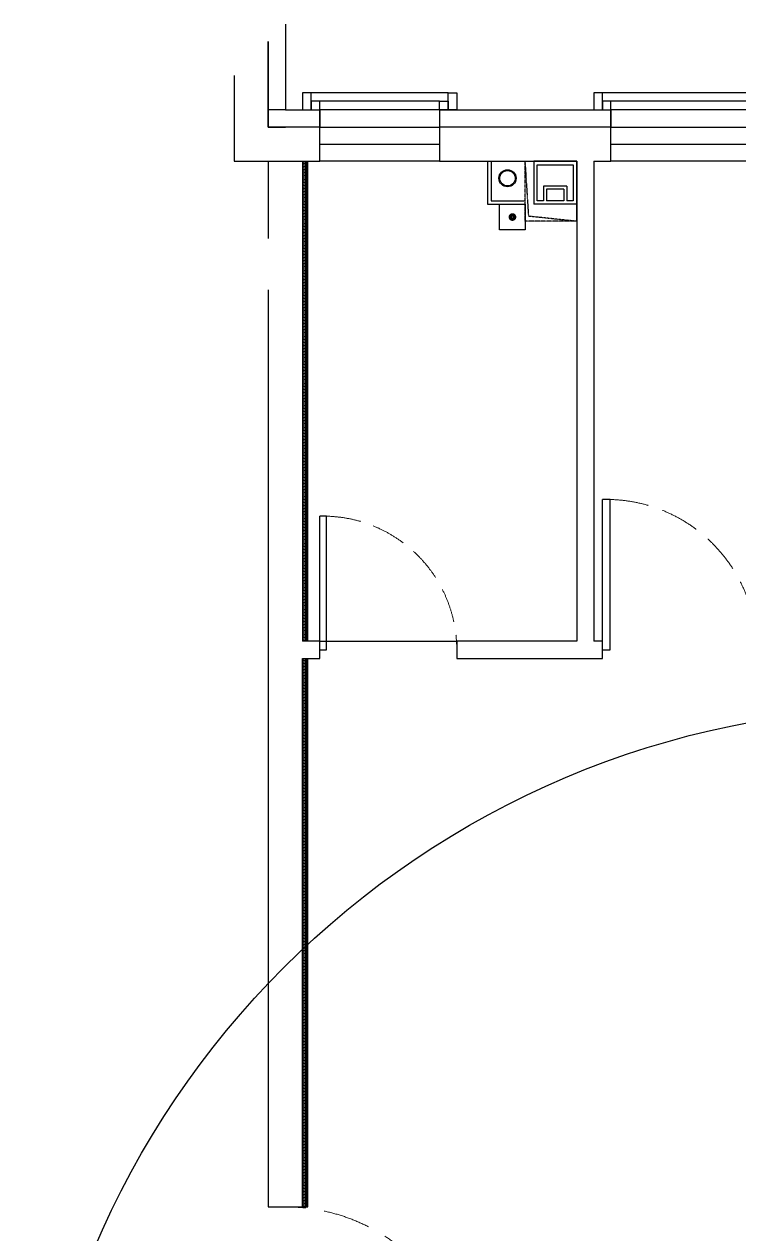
# Model space of a CAD drawing. Header units: millimetres. Extents: x -28014 to 297841, y -81741 to 47579.
# Drawn here: x 287491 to 291663, y -48093 to -41036 of the extents above; entities that cross this region are included whole.
import ezdxf

# ---------------------------------------------------------------- set-up
doc = ezdxf.new("R2010")
doc.units = ezdxf.units.MM
doc.header["$MEASUREMENT"] = 0
doc.linetypes.add('__DASH', pattern=[0.35, 0.25, -0.1])
doc.linetypes.add('DASH', pattern=[0.35, 0.25, -0.1])
for name, color, linetype in [('A-墙体-面层', 6, 'Continuous'), ('A-暖通-设备', 20, 'Continuous'), ('A-楼面-下部', 23, 'Continuous'), ('A-楼面-装饰', 41, 'Continuous'), ('A-注释-填充', 8, 'Continuous'), ('A-结构-梁体', 5, 'DASH'), ('A-设备', 30, 'Continuous'), ('A-门窗', 2, 'Continuous'), ('AR9-剪力墙（柱）线', 6, 'Continuous'), ('AR9-墙线', 160, 'Continuous'), ('AR9-建筑幕墙（窗）', 12, 'Continuous'), ('AR9-建筑给排水（立管）', 4, 'Continuous'), ('FF-门', 20, 'Continuous'), ('FF-门套', 20, 'Continuous'), ('SURFACE', 6, 'Continuous'), ('装饰', 152, 'Continuous')]:
    doc.layers.add(name, color=color, linetype=linetype)

# ---------------------------------------------------------------- blocks, each defined once
blk = doc.blocks.new('rw332')
at = {"layer": 'AR9-墙线', "ltscale": 10, "extrusion": (0, 0, -1)}
for p, q in [((-250, 0), (-250, -250)), ((0, 0), (-250, 0)), ((0, 0), (0, -250)), ((-193.1, -145), (-193.1, -230)), ((-56.9, -145), (-193.1, -145)), ((-175.6, -162.5), (-175.6, -230)), ((-74.4, -162.5), (-175.6, -162.5)), ((-74.4, -162.5), (-74.4, -230)), ((-56.9, -145), (-56.9, -230)), ((0, -250), (-250, -250))]:
    blk.add_line(p, q, dxfattribs=at)
at = {"layer": 'AR9-墙线', "ltscale": 10}
blk.add_line((-74.4, -230), (-175.6, -230), dxfattribs=at)
at = {"layer": 'AR9-墙线'}
for points in [[(-520, 0), (-520, -250), (-300, -250)], [(-500, 0), (-500, -230), (-300, -230)]]:
    blk.add_lwpolyline(points, dxfattribs=at)
at = {"layer": 'AR9-墙线', "linetype": 'DASH', "ltscale": 0.5}
for points in [[(0, -350), (-300, -350), (-300, 0)], [(0, -350), (-279.5, -320.6), (-300, 0)]]:
    blk.add_lwpolyline(points, dxfattribs=at)
at = {"layer": 'AR9-墙线', "ltscale": 10}
blk.add_lwpolyline([(-193.1, -230), (-230, -230), (-230, -20), (-20, -20), (-20, -230), (-56.9, -230)], dxfattribs=at)
at = {"layer": 'AR9-建筑给排水（立管）'}
for radius in [50, 45]:
    blk.add_circle((-403.7, -98.7), radius, dxfattribs=at)
blk = doc.blocks.new('$DorLib2D$00000001')
for p, q in [((0.45, 0.975), (0.5, 0.975)), ((0.45, 0), (0.45, 0.975)), ((0.5, 0), (0.5, 0.975)), ((0.5, 0), (0.45, 0))]:
    blk.add_line(p, q)
at = {"color": 8, "linetype": '__DASH', "lineweight": 13}
blk.add_arc((0.475, 0), 0.975, 91.46928, 180, dxfattribs=at)
blk = doc.blocks.new('$WINLIB2D$00000001')
at = {"color": 0}
for points in [[(-0.5, 0.5), (-0.5, -0.5)], [(-0.5, 0.5), (0.5, 0.5)], [(0.5, -0.5), (0.5, 0.5)], [(0.5, 0.1667), (-0.5, 0.1667)], [(0.5, -0.1667), (-0.5, -0.1667)], [(-0.5, -0.5), (0.5, -0.5)]]:
    blk.add_lwpolyline(points, dxfattribs=at)
blk = doc.blocks.new('$LinePat$岩棉板')
at = {"color": 0}
for p, q in [((0, -17), (12, -67)), ((12, -67), (24, -17))]:
    blk.add_line(p, q, dxfattribs=at)
for centre, start, end in [((12, -17), 0, 180), ((0, -67), 270, 0), ((24, -67), 180, 270)]:
    blk.add_arc(centre, 12, start, end, dxfattribs=at)
at = {"layer": 'Defpoints'}
blk.add_point((0, 0), dxfattribs=at)
at = {"layer": 'Defpoints', "color": 0}
blk.add_point((24, -84), dxfattribs=at)

msp = doc.modelspace()

# ---------------------------------------------------------------- linework, layer by layer
at = {"layer": 'A-墙体-面层'}
msp.add_line((289016.111, -41036.191), (289016.111, -41536.191), dxfattribs=at)
at = {"layer": 'A-墙体-面层', "ltscale": 0.01}
for points in [[(289146.111, -44636.191), (289146.111, -41836.191), (289146.111, -41836.191), (289146.111, -41836.191), (289146.111, -41836.191)], [(289116.111, -47936.191), (289146.111, -47936.191), (289146.111, -44736.191)]]:
    msp.add_lwpolyline(points, dxfattribs=at)
at = {"layer": 'A-暖通-设备', "const_width": 25}
msp.add_lwpolyline([(290351.111, -42161.19, -1), (290331.111, -42161.19, -1), (290351.111, -42161.19, -1)], format="xyb", dxfattribs=at)
at = {"layer": 'A-楼面-下部', "ltscale": 0.01}
for points in [[(289966.111, -41436.191), (289116.111, -41436.191)], [(292766.112, -41436.191), (290866.112, -41436.191)]]:
    msp.add_lwpolyline(points, dxfattribs=at)
at = {"layer": 'A-楼面-装饰', "ltscale": 0.01}
for points in [[(289916.111, -41486.191), (289166.111, -41486.191)], [(292716.112, -41486.191), (290916.112, -41486.191)]]:
    msp.add_lwpolyline(points, dxfattribs=at)
at = {"layer": 'A-结构-梁体'}
msp.add_lwpolyline([(290716.111, -42186.191), (290716.112, -41836.191)], dxfattribs=at)
at = {"layer": 'A-设备'}
msp.add_lwpolyline([(290416.111, -42086.19), (290416.111, -42236.19), (290266.111, -42236.19), (290266.111, -42086.19)], close=True, dxfattribs=at)
at = {"layer": 'A-门窗'}
msp.add_line((289216.111, -44636.191), (290016.111, -44636.191), dxfattribs=at)
at = {"layer": 'AR9-剪力墙（柱）线'}
for p, q in [((288916.112, -41636.191), (288916.112, -41136.191)), ((288716.112, -41336.191), (288716.112, -41836.191)), ((289216.111, -41636.191), (288916.112, -41636.191)), ((289216.111, -41836.191), (289216.111, -41636.191)), ((288716.112, -41836.191), (289216.111, -41836.191))]:
    msp.add_line(p, q, dxfattribs=at)
at = {"layer": 'AR9-墙线'}
for p, q in [((288916.111, -41136.191), (288916.111, -41636.191)), ((288716.111, -41336.191), (288716.111, -41836.191)), ((288916.111, -41636.191), (289016.111, -41636.191)), ((289216.111, -41636.191), (289016.111, -41636.191)), ((289216.111, -41836.191), (289216.111, -41636.191)), ((290816.111, -41636.191), (289916.111, -41636.191)), ((289916.111, -41636.191), (289916.111, -41836.191)), ((290916.111, -41636.191), (290816.111, -41636.191)), ((290916.111, -41836.191), (290916.111, -41636.191)), ((288716.111, -41836.191), (288916.111, -41836.191)), ((288916.111, -41836.191), (288916.111, -42286.191)), ((289116.111, -41836.191), (289116.111, -42386.191)), ((289116.111, -41836.191), (289216.111, -41836.191)), ((289916.111, -41836.191), (290716.111, -41836.191)), ((290716.111, -41836.191), (290716.111, -44636.191)), ((290816.111, -41836.191), (290816.111, -44636.191)), ((290816.111, -41836.191), (290916.111, -41836.191)), ((289116.111, -42386.191), (289116.111, -44636.191)), ((288916.111, -42586.191), (288916.111, -44636.191)), ((288916.111, -44636.191), (288916.111, -47936.191)), ((289216.111, -44636.191), (289116.111, -44636.191)), ((289216.111, -44736.191), (289216.111, -44636.191)), ((290716.111, -44636.191), (290016.111, -44636.191)), ((290016.111, -44636.191), (290016.111, -44736.191)), ((290866.111, -44636.191), (290816.111, -44636.191)), ((290866.111, -44736.191), (290866.111, -44636.191)), ((289116.111, -47936.191), (289116.111, -44736.191)), ((289116.111, -44736.191), (289216.111, -44736.191)), ((290016.111, -44736.191), (290816.111, -44736.191)), ((290816.111, -44736.191), (290866.111, -44736.191)), ((288916.111, -47936.191), (289116.111, -47936.191))]:
    msp.add_line(p, q, dxfattribs=at)
at = {"layer": 'FF-门套'}
msp.add_circle((292666.111, -50198.692), 5175.166, dxfattribs=at)
at = {"layer": 'SURFACE'}
for p, q in [((289016.111, -41536.191), (288916.111, -41536.191)), ((288916.111, -41536.191), (288916.111, -41536.191)), ((289016.111, -41536.191), (289216.111, -41536.191)), ((289216.111, -41536.191), (289216.111, -41636.191)), ((289916.111, -41536.191), (289916.111, -41636.191)), ((289916.111, -41536.191), (290816.111, -41536.191)), ((290816.111, -41536.191), (290916.111, -41536.191)), ((290916.111, -41536.191), (290916.111, -41636.191))]:
    msp.add_line(p, q, dxfattribs=at)
at = {"layer": '装饰'}
for points in [[(289116.111, -41436.191), (289116.111, -41536.191), (289166.111, -41536.191), (289166.111, -41436.191)], [(289166.111, -41536.191), (289216.111, -41536.191), (289216.111, -41486.191), (289166.111, -41486.191)], [(289966.111, -41536.191), (289916.111, -41536.191), (289916.111, -41486.191), (289966.111, -41486.191)], [(290016.111, -41436.191), (290016.111, -41536.191), (289966.111, -41536.191), (289966.111, -41436.191)], [(290816.111, -41436.191), (290816.111, -41536.191), (290866.111, -41536.191), (290866.111, -41436.191)], [(290866.111, -41536.191), (290916.111, -41536.191), (290916.111, -41486.191), (290866.111, -41486.191)]]:
    msp.add_lwpolyline(points, close=True, dxfattribs=at)

# ---------------------------------------------------------------- block references
at = {"layer": 'A-墙体-面层'}
msp.add_blockref('rw332', (290716.111, -41836.191), dxfattribs=at)
at = {"layer": 'A-注释-填充', "yscale": 0.3565137037395431, "zscale": 0.3565137037395431}
for p, xscale, rotation in [((289146.111, -41844.754), -0.3567787968466444, 269.9999999999119), ((289146.111, -41853.317), -0.3567787968466444, 269.9999999999119), ((289146.111, -41861.879), -0.3567787968466444, 269.9999999999119), ((289146.111, -41870.442), -0.3567787968466444, 269.9999999999119), ((289146.111, -41879.005), -0.3567787968466444, 269.9999999999119), ((289146.111, -41887.567), -0.3567787968466444, 269.9999999999119), ((289146.111, -41896.13), -0.3567787968466444, 269.9999999999119), ((289146.111, -41904.693), -0.3567787968466444, 269.9999999999119), ((289146.111, -41913.256), -0.3567787968466444, 269.9999999999119), ((289146.111, -41921.818), -0.3567787968466444, 269.9999999999119), ((289146.111, -41930.381), -0.3567787968466444, 269.9999999999119), ((289146.111, -41938.944), -0.3567787968466444, 269.9999999999119), ((289146.111, -41947.506), -0.3567787968466444, 269.9999999999119), ((289146.111, -41956.069), -0.3567787968466444, 269.9999999999119), ((289146.111, -41964.632), -0.3567787968466444, 269.9999999999119), ((289146.111, -41973.194), -0.3567787968466444, 269.9999999999119), ((289146.111, -41981.757), -0.3567787968466444, 269.9999999999119), ((289146.111, -41990.32), -0.3567787968466444, 269.9999999999119), ((289146.111, -41998.882), -0.3567787968466444, 269.9999999999119), ((289146.111, -42007.445), -0.3567787968466444, 269.9999999999119), ((289146.111, -42016.008), -0.3567787968466444, 269.9999999999119), ((289146.111, -42024.571), -0.3567787968466444, 269.9999999999119), ((289146.111, -42033.133), -0.3567787968466444, 269.9999999999119), ((289146.111, -42041.696), -0.3567787968466444, 269.9999999999119), ((289146.111, -42050.259), -0.3567787968466444, 269.9999999999119), ((289146.111, -42058.821), -0.3567787968466444, 269.9999999999119), ((289146.111, -42067.384), -0.3567787968466444, 269.9999999999119), ((289146.111, -42075.947), -0.3567787968466444, 269.9999999999119), ((289146.111, -42084.509), -0.3567787968466444, 269.9999999999119), ((289146.111, -42093.072), -0.3567787968466444, 269.9999999999119), ((289146.111, -42101.635), -0.3567787968466444, 269.9999999999119), ((289146.111, -42110.197), -0.3567787968466444, 269.9999999999119), ((289146.111, -42118.76), -0.3567787968466444, 269.9999999999119), ((289146.111, -42127.323), -0.3567787968466444, 269.9999999999119), ((289146.111, -42135.886), -0.3567787968466444, 269.9999999999119), ((289146.111, -42144.448), -0.3567787968466444, 269.9999999999119), ((289146.111, -42153.011), -0.3567787968466444, 269.9999999999119), ((289146.111, -42161.574), -0.3567787968466444, 269.9999999999119), ((289146.111, -42170.136), -0.3567787968466444, 269.9999999999119), ((289146.111, -42178.699), -0.3567787968466444, 269.9999999999119), ((289146.111, -42187.262), -0.3567787968466444, 269.9999999999119), ((289146.111, -42195.824), -0.3567787968466444, 269.9999999999119), ((289146.111, -42204.387), -0.3567787968466444, 269.9999999999119), ((289146.111, -42212.95), -0.3567787968466444, 269.9999999999119), ((289146.111, -42221.512), -0.3567787968466444, 269.9999999999119), ((289146.111, -42230.075), -0.3567787968466444, 269.9999999999119), ((289146.111, -42238.638), -0.3567787968466444, 269.9999999999119), ((289146.111, -42247.201), -0.3567787968466444, 269.9999999999119), ((289146.111, -42255.763), -0.3567787968466444, 269.9999999999119), ((289146.111, -42264.326), -0.3567787968466444, 269.9999999999119), ((289146.111, -42272.889), -0.3567787968466444, 269.9999999999119), ((289146.111, -42281.451), -0.3567787968466444, 269.9999999999119), ((289146.111, -42290.014), -0.3567787968466444, 269.9999999999119), ((289146.111, -42298.577), -0.3567787968466444, 269.9999999999119), ((289146.111, -42307.139), -0.3567787968466444, 269.9999999999119), ((289146.111, -42315.702), -0.3567787968466444, 269.9999999999119), ((289146.111, -42324.265), -0.3567787968466444, 269.9999999999119), ((289146.111, -42332.827), -0.3567787968466444, 269.9999999999119), ((289146.111, -42341.39), -0.3567787968466444, 269.9999999999119), ((289146.111, -42349.953), -0.3567787968466444, 269.9999999999119), ((289146.111, -42358.515), -0.3567787968466444, 269.9999999999119), ((289146.111, -42367.078), -0.3567787968466444, 269.9999999999119), ((289146.111, -42375.641), -0.3567787968466444, 269.9999999999119), ((289146.111, -42384.204), -0.3567787968466444, 269.9999999999119), ((289146.111, -42392.766), -0.3567787968466444, 269.9999999999119), ((289146.111, -42401.329), -0.3567787968466444, 269.9999999999119), ((289146.111, -42409.892), -0.3567787968466444, 269.9999999999119), ((289146.111, -42418.454), -0.3567787968466444, 269.9999999999119), ((289146.111, -42427.017), -0.3567787968466444, 269.9999999999119), ((289146.111, -42435.58), -0.3567787968466444, 269.9999999999119), ((289146.111, -42444.142), -0.3567787968466444, 269.9999999999119), ((289146.111, -42452.705), -0.3567787968466444, 269.9999999999119), ((289146.111, -42461.268), -0.3567787968466444, 269.9999999999119), ((289146.111, -42469.83), -0.3567787968466444, 269.9999999999119), ((289146.111, -42478.393), -0.3567787968466444, 269.9999999999119), ((289146.111, -42486.956), -0.3567787968466444, 269.9999999999119), ((289146.111, -42495.519), -0.3567787968466444, 269.9999999999119), ((289146.111, -42504.081), -0.3567787968466444, 269.9999999999119), ((289146.111, -42512.644), -0.3567787968466444, 269.9999999999119), ((289146.111, -42521.207), -0.3567787968466444, 269.9999999999119), ((289146.111, -42529.769), -0.3567787968466444, 269.9999999999119), ((289146.111, -42538.332), -0.3567787968466444, 269.9999999999119), ((289146.111, -42546.895), -0.3567787968466444, 269.9999999999119), ((289146.111, -42555.457), -0.3567787968466444, 269.9999999999119), ((289146.111, -42564.02), -0.3567787968466444, 269.9999999999119), ((289146.111, -42572.583), -0.3567787968466444, 269.9999999999119), ((289146.111, -42581.145), -0.3567787968466444, 269.9999999999119), ((289146.111, -42589.708), -0.3567787968466444, 269.9999999999119), ((289146.111, -42598.271), -0.3567787968466444, 269.9999999999119), ((289146.111, -42606.834), -0.3567787968466444, 269.9999999999119), ((289146.111, -42615.396), -0.3567787968466444, 269.9999999999119), ((289146.111, -42623.959), -0.3567787968466444, 269.9999999999119), ((289146.111, -42632.522), -0.3567787968466444, 269.9999999999119), ((289146.111, -42641.084), -0.3567787968466444, 269.9999999999119), ((289146.111, -42649.647), -0.3567787968466444, 269.9999999999119), ((289146.111, -42658.21), -0.3567787968466444, 269.9999999999119), ((289146.111, -42666.772), -0.3567787968466444, 269.9999999999119), ((289146.111, -42675.335), -0.3567787968466444, 269.9999999999119), ((289146.111, -42683.898), -0.3567787968466444, 269.9999999999119), ((289146.111, -42692.46), -0.3567787968466444, 269.9999999999119), ((289146.111, -42701.023), -0.3567787968466444, 269.9999999999119), ((289146.111, -42709.586), -0.3567787968466444, 269.9999999999119), ((289146.111, -42718.149), -0.3567787968466444, 269.9999999999119), ((289146.111, -42726.711), -0.3567787968466444, 269.9999999999119), ((289146.111, -42735.274), -0.3567787968466444, 269.9999999999119), ((289146.111, -42743.837), -0.3567787968466444, 269.9999999999119), ((289146.111, -42752.399), -0.3567787968466444, 269.9999999999119), ((289146.111, -42760.962), -0.3567787968466444, 269.9999999999119), ((289146.111, -42769.525), -0.3567787968466444, 269.9999999999119), ((289146.111, -42778.087), -0.3567787968466444, 269.9999999999119), ((289146.111, -42786.65), -0.3567787968466444, 269.9999999999119), ((289146.111, -42795.213), -0.3567787968466444, 269.9999999999119), ((289146.111, -42803.775), -0.3567787968466444, 269.9999999999119), ((289146.111, -42812.338), -0.3567787968466444, 269.9999999999119), ((289146.111, -42820.901), -0.3567787968466444, 269.9999999999119), ((289146.111, -42829.464), -0.3567787968466444, 269.9999999999119), ((289146.111, -42838.026), -0.3567787968466444, 269.9999999999119), ((289146.111, -42846.589), -0.3567787968466444, 269.9999999999119), ((289146.111, -42855.152), -0.3567787968466444, 269.9999999999119), ((289146.111, -42863.714), -0.3567787968466444, 269.9999999999119), ((289146.111, -42872.277), -0.3567787968466444, 269.9999999999119), ((289146.111, -42880.84), -0.3567787968466444, 269.9999999999119), ((289146.111, -42889.402), -0.3567787968466444, 269.9999999999119), ((289146.111, -42897.965), -0.3567787968466444, 269.9999999999119), ((289146.111, -42906.528), -0.3567787968466444, 269.9999999999119), ((289146.111, -42915.09), -0.3567787968466444, 269.9999999999119), ((289146.111, -42923.653), -0.3567787968466444, 269.9999999999119), ((289146.111, -42932.216), -0.3567787968466444, 269.9999999999119), ((289146.111, -42940.778), -0.3567787968466444, 269.9999999999119), ((289146.111, -42949.341), -0.3567787968466444, 269.9999999999119), ((289146.111, -42957.904), -0.3567787968466444, 269.9999999999119), ((289146.111, -42966.467), -0.3567787968466444, 269.9999999999119), ((289146.111, -42975.029), -0.3567787968466444, 269.9999999999119), ((289146.111, -42983.592), -0.3567787968466444, 269.9999999999119), ((289146.111, -42992.155), -0.3567787968466444, 269.9999999999119), ((289146.111, -43000.717), -0.3567787968466444, 269.9999999999119), ((289146.111, -43009.28), -0.3567787968466444, 269.9999999999119), ((289146.111, -43017.843), -0.3567787968466444, 269.9999999999119), ((289146.111, -43026.405), -0.3567787968466444, 269.9999999999119), ((289146.111, -43034.968), -0.3567787968466444, 269.9999999999119), ((289146.111, -43043.531), -0.3567787968466444, 269.9999999999119), ((289146.111, -43052.093), -0.3567787968466444, 269.9999999999119), ((289146.111, -43060.656), -0.3567787968466444, 269.9999999999119), ((289146.111, -43069.219), -0.3567787968466444, 269.9999999999119), ((289146.111, -43077.782), -0.3567787968466444, 269.9999999999119), ((289146.111, -43086.344), -0.3567787968466444, 269.9999999999119), ((289146.111, -43094.907), -0.3567787968466444, 269.9999999999119), ((289146.111, -43103.47), -0.3567787968466444, 269.9999999999119), ((289146.111, -43112.032), -0.3567787968466444, 269.9999999999119), ((289146.111, -43120.595), -0.3567787968466444, 269.9999999999119), ((289146.111, -43129.158), -0.3567787968466444, 269.9999999999119), ((289146.111, -43137.72), -0.3567787968466444, 269.9999999999119), ((289146.111, -43146.283), -0.3567787968466444, 269.9999999999119), ((289146.111, -43154.846), -0.3567787968466444, 269.9999999999119), ((289146.111, -43163.408), -0.3567787968466444, 269.9999999999119), ((289146.111, -43171.971), -0.3567787968466444, 269.9999999999119), ((289146.111, -43180.534), -0.3567787968466444, 269.9999999999119), ((289146.111, -43189.097), -0.3567787968466444, 269.9999999999119), ((289146.111, -43197.659), -0.3567787968466444, 269.9999999999119), ((289146.111, -43206.222), -0.3567787968466444, 269.9999999999119), ((289146.111, -43214.785), -0.3567787968466444, 269.9999999999119), ((289146.111, -43223.347), -0.3567787968466444, 269.9999999999119), ((289146.111, -43231.91), -0.3567787968466444, 269.9999999999119), ((289146.111, -43240.473), -0.3567787968466444, 269.9999999999119), ((289146.111, -43249.035), -0.3567787968466444, 269.9999999999119), ((289146.111, -43257.598), -0.3567787968466444, 269.9999999999119), ((289146.111, -43266.161), -0.3567787968466444, 269.9999999999119), ((289146.111, -43274.723), -0.3567787968466444, 269.9999999999119), ((289146.111, -43283.286), -0.3567787968466444, 269.9999999999119), ((289146.111, -43291.849), -0.3567787968466444, 269.9999999999119), ((289146.111, -43300.412), -0.3567787968466444, 269.9999999999119), ((289146.111, -43308.974), -0.3567787968466444, 269.9999999999119), ((289146.111, -43317.537), -0.3567787968466444, 269.9999999999119), ((289146.111, -43326.1), -0.3567787968466444, 269.9999999999119), ((289146.111, -43334.662), -0.3567787968466444, 269.9999999999119), ((289146.111, -43343.225), -0.3567787968466444, 269.9999999999119), ((289146.111, -43351.788), -0.3567787968466444, 269.9999999999119), ((289146.111, -43360.35), -0.3567787968466444, 269.9999999999119), ((289146.111, -43368.913), -0.3567787968466444, 269.9999999999119), ((289146.111, -43377.476), -0.3567787968466444, 269.9999999999119), ((289146.111, -43386.038), -0.3567787968466444, 269.9999999999119), ((289146.111, -43394.601), -0.3567787968466444, 269.9999999999119), ((289146.111, -43403.164), -0.3567787968466444, 269.9999999999119), ((289146.111, -43411.727), -0.3567787968466444, 269.9999999999119), ((289146.111, -43420.289), -0.3567787968466444, 269.9999999999119), ((289146.111, -43428.852), -0.3567787968466444, 269.9999999999119), ((289146.111, -43437.415), -0.3567787968466444, 269.9999999999119), ((289146.111, -43445.977), -0.3567787968466444, 269.9999999999119), ((289146.111, -43454.54), -0.3567787968466444, 269.9999999999119), ((289146.111, -43463.103), -0.3567787968466444, 269.9999999999119), ((289146.111, -43471.665), -0.3567787968466444, 269.9999999999119), ((289146.111, -43480.228), -0.3567787968466444, 269.9999999999119), ((289146.111, -43488.791), -0.3567787968466444, 269.9999999999119), ((289146.111, -43497.353), -0.3567787968466444, 269.9999999999119), ((289146.111, -43505.916), -0.3567787968466444, 269.9999999999119), ((289146.111, -43514.479), -0.3567787968466444, 269.9999999999119), ((289146.111, -43523.041), -0.3567787968466444, 269.9999999999119), ((289146.111, -43531.604), -0.3567787968466444, 269.9999999999119), ((289146.111, -43540.167), -0.3567787968466444, 269.9999999999119), ((289146.111, -43548.73), -0.3567787968466444, 269.9999999999119), ((289146.111, -43557.292), -0.3567787968466444, 269.9999999999119), ((289146.111, -43565.855), -0.3567787968466444, 269.9999999999119), ((289146.111, -43574.418), -0.3567787968466444, 269.9999999999119), ((289146.111, -43582.98), -0.3567787968466444, 269.9999999999119), ((289146.111, -43591.543), -0.3567787968466444, 269.9999999999119), ((289146.111, -43600.106), -0.3567787968466444, 269.9999999999119), ((289146.111, -43608.668), -0.3567787968466444, 269.9999999999119), ((289146.111, -43617.231), -0.3567787968466444, 269.9999999999119), ((289146.111, -43625.794), -0.3567787968466444, 269.9999999999119), ((289146.111, -43634.356), -0.3567787968466444, 269.9999999999119), ((289146.111, -43642.919), -0.3567787968466444, 269.9999999999119), ((289146.111, -43651.482), -0.3567787968466444, 269.9999999999119), ((289146.111, -43660.045), -0.3567787968466444, 269.9999999999119), ((289146.111, -43668.607), -0.3567787968466444, 269.9999999999119), ((289146.111, -43677.17), -0.3567787968466444, 269.9999999999119), ((289146.111, -43685.733), -0.3567787968466444, 269.9999999999119), ((289146.111, -43694.295), -0.3567787968466444, 269.9999999999119), ((289146.111, -43702.858), -0.3567787968466444, 269.9999999999119), ((289146.111, -43711.421), -0.3567787968466444, 269.9999999999119), ((289146.111, -43719.983), -0.3567787968466444, 269.9999999999119), ((289146.111, -43728.546), -0.3567787968466444, 269.9999999999119), ((289146.111, -43737.109), -0.3567787968466444, 269.9999999999119), ((289146.111, -43745.671), -0.3567787968466444, 269.9999999999119), ((289146.111, -43754.234), -0.3567787968466444, 269.9999999999119), ((289146.111, -43762.797), -0.3567787968466444, 269.9999999999119), ((289146.111, -43771.36), -0.3567787968466444, 269.9999999999119), ((289146.111, -43779.922), -0.3567787968466444, 269.9999999999119), ((289146.111, -43788.485), -0.3567787968466444, 269.9999999999119), ((289146.111, -43797.048), -0.3567787968466444, 269.9999999999119), ((289146.111, -43805.61), -0.3567787968466444, 269.9999999999119), ((289146.111, -43814.173), -0.3567787968466444, 269.9999999999119), ((289146.111, -43822.736), -0.3567787968466444, 269.9999999999119), ((289146.111, -43831.298), -0.3567787968466444, 269.9999999999119), ((289146.111, -43839.861), -0.3567787968466444, 269.9999999999119), ((289146.111, -43848.424), -0.3567787968466444, 269.9999999999119), ((289146.111, -43856.986), -0.3567787968466444, 269.9999999999119), ((289146.111, -43865.549), -0.3567787968466444, 269.9999999999119), ((289146.111, -43874.112), -0.3567787968466444, 269.9999999999119), ((289146.111, -43882.675), -0.3567787968466444, 269.9999999999119), ((289146.111, -43891.237), -0.3567787968466444, 269.9999999999119), ((289146.111, -43899.8), -0.3567787968466444, 269.9999999999119), ((289146.111, -43908.363), -0.3567787968466444, 269.9999999999119), ((289146.111, -43916.925), -0.3567787968466444, 269.9999999999119), ((289146.111, -43925.488), -0.3567787968466444, 269.9999999999119), ((289146.111, -43934.051), -0.3567787968466444, 269.9999999999119), ((289146.111, -43942.613), -0.3567787968466444, 269.9999999999119), ((289146.111, -43951.176), -0.3567787968466444, 269.9999999999119), ((289146.111, -43959.739), -0.3567787968466444, 269.9999999999119), ((289146.111, -43968.301), -0.3567787968466444, 269.9999999999119), ((289146.111, -43976.864), -0.3567787968466444, 269.9999999999119), ((289146.111, -43985.427), -0.3567787968466444, 269.9999999999119), ((289146.111, -43993.99), -0.3567787968466444, 269.9999999999119), ((289146.111, -44002.552), -0.3567787968466444, 269.9999999999119), ((289146.111, -44011.115), -0.3567787968466444, 269.9999999999119), ((289146.111, -44019.678), -0.3567787968466444, 269.9999999999119), ((289146.111, -44028.24), -0.3567787968466444, 269.9999999999119), ((289146.111, -44036.803), -0.3567787968466444, 269.9999999999119), ((289146.111, -44045.366), -0.3567787968466444, 269.9999999999119), ((289146.111, -44053.928), -0.3567787968466444, 269.9999999999119), ((289146.111, -44062.491), -0.3567787968466444, 269.9999999999119), ((289146.111, -44071.054), -0.3567787968466444, 269.9999999999119), ((289146.111, -44079.616), -0.3567787968466444, 269.9999999999119), ((289146.111, -44088.179), -0.3567787968466444, 269.9999999999119), ((289146.111, -44096.742), -0.3567787968466444, 269.9999999999119), ((289146.111, -44105.304), -0.3567787968466444, 269.9999999999119), ((289146.111, -44113.867), -0.3567787968466444, 269.9999999999119), ((289146.111, -44122.43), -0.3567787968466444, 269.9999999999119), ((289146.111, -44130.993), -0.3567787968466444, 269.9999999999119), ((289146.111, -44139.555), -0.3567787968466444, 269.9999999999119), ((289146.111, -44148.118), -0.3567787968466444, 269.9999999999119), ((289146.111, -44156.681), -0.3567787968466444, 269.9999999999119), ((289146.111, -44165.243), -0.3567787968466444, 269.9999999999119), ((289146.111, -44173.806), -0.3567787968466444, 269.9999999999119), ((289146.111, -44182.369), -0.3567787968466444, 269.9999999999119), ((289146.111, -44190.931), -0.3567787968466444, 269.9999999999119), ((289146.111, -44199.494), -0.3567787968466444, 269.9999999999119), ((289146.111, -44208.057), -0.3567787968466444, 269.9999999999119), ((289146.111, -44216.619), -0.3567787968466444, 269.9999999999119), ((289146.111, -44225.182), -0.3567787968466444, 269.9999999999119), ((289146.111, -44233.745), -0.3567787968466444, 269.9999999999119), ((289146.111, -44242.308), -0.3567787968466444, 269.9999999999119), ((289146.111, -44250.87), -0.3567787968466444, 269.9999999999119), ((289146.111, -44259.433), -0.3567787968466444, 269.9999999999119), ((289146.111, -44267.996), -0.3567787968466444, 269.9999999999119), ((289146.111, -44276.558), -0.3567787968466444, 269.9999999999119), ((289146.111, -44285.121), -0.3567787968466444, 269.9999999999119), ((289146.111, -44293.684), -0.3567787968466444, 269.9999999999119), ((289146.111, -44302.246), -0.3567787968466444, 269.9999999999119), ((289146.111, -44310.809), -0.3567787968466444, 269.9999999999119), ((289146.111, -44319.372), -0.3567787968466444, 269.9999999999119), ((289146.111, -44327.934), -0.3567787968466444, 269.9999999999119), ((289146.111, -44336.497), -0.3567787968466444, 269.9999999999119), ((289146.111, -44345.06), -0.3567787968466444, 269.9999999999119), ((289146.111, -44353.623), -0.3567787968466444, 269.9999999999119), ((289146.111, -44362.185), -0.3567787968466444, 269.9999999999119), ((289146.111, -44370.748), -0.3567787968466444, 269.9999999999119), ((289146.111, -44379.311), -0.3567787968466444, 269.9999999999119), ((289146.111, -44387.873), -0.3567787968466444, 269.9999999999119), ((289146.111, -44396.436), -0.3567787968466444, 269.9999999999119), ((289146.111, -44404.999), -0.3567787968466444, 269.9999999999119), ((289146.111, -44413.561), -0.3567787968466444, 269.9999999999119), ((289146.111, -44422.124), -0.3567787968466444, 269.9999999999119), ((289146.111, -44430.687), -0.3567787968466444, 269.9999999999119), ((289146.111, -44439.249), -0.3567787968466444, 269.9999999999119), ((289146.111, -44447.812), -0.3567787968466444, 269.9999999999119), ((289146.111, -44456.375), -0.3567787968466444, 269.9999999999119), ((289146.111, -44464.938), -0.3567787968466444, 269.9999999999119), ((289146.111, -44473.5), -0.3567787968466444, 269.9999999999119), ((289146.111, -44482.063), -0.3567787968466444, 269.9999999999119), ((289146.111, -44490.626), -0.3567787968466444, 269.9999999999119), ((289146.111, -44499.188), -0.3567787968466444, 269.9999999999119), ((289146.111, -44507.751), -0.3567787968466444, 269.9999999999119), ((289146.111, -44516.314), -0.3567787968466444, 269.9999999999119), ((289146.111, -44524.876), -0.3567787968466444, 269.9999999999119), ((289146.111, -44533.439), -0.3567787968466444, 269.9999999999119), ((289146.111, -44542.002), -0.3567787968466444, 269.9999999999119), ((289146.111, -44550.564), -0.3567787968466444, 269.9999999999119), ((289146.111, -44559.127), -0.3567787968466444, 269.9999999999119), ((289146.111, -44567.69), -0.3567787968466444, 269.9999999999119), ((289146.111, -44576.253), -0.3567787968466444, 269.9999999999119), ((289146.111, -44584.815), -0.3567787968466444, 269.9999999999119), ((289146.111, -44593.378), -0.3567787968466444, 269.9999999999119), ((289146.111, -44601.941), -0.3567787968466444, 269.9999999999119), ((289146.111, -44610.503), -0.3567787968466444, 269.9999999999119), ((289146.111, -44619.066), -0.3567787968466444, 269.9999999999119), ((289146.111, -44627.629), -0.3567787968466444, 269.9999999999119), ((289146.111, -44636.191), -0.3567787968466444, 269.9999999999119), ((289146.111, -44744.77), -0.3574619920922241, 269.9999999999114), ((289146.111, -44753.35), -0.3574619920922241, 269.9999999999114), ((289146.111, -44761.929), -0.3574619920922241, 269.9999999999114), ((289146.111, -44770.508), -0.3574619920922241, 269.9999999999114), ((289146.111, -44779.087), -0.3574619920922241, 269.9999999999114), ((289146.111, -44787.666), -0.3574619920922241, 269.9999999999114), ((289146.111, -44796.245), -0.3574619920922241, 269.9999999999114), ((289146.111, -44804.824), -0.3574619920922241, 269.9999999999114), ((289146.111, -44813.403), -0.3574619920922241, 269.9999999999114), ((289146.111, -44821.982), -0.3574619920922241, 269.9999999999114), ((289146.111, -44830.561), -0.3574619920922241, 269.9999999999114), ((289146.111, -44839.14), -0.3574619920922241, 269.9999999999114), ((289146.111, -44847.719), -0.3574619920922241, 269.9999999999114), ((289146.111, -44856.299), -0.3574619920922241, 269.9999999999114), ((289146.111, -44864.878), -0.3574619920922241, 269.9999999999114), ((289146.111, -44873.457), -0.3574619920922241, 269.9999999999114), ((289146.111, -44882.036), -0.3574619920922241, 269.9999999999114), ((289146.111, -44890.615), -0.3574619920922241, 269.9999999999114), ((289146.111, -44899.194), -0.3574619920922241, 269.9999999999114), ((289146.111, -44907.773), -0.3574619920922241, 269.9999999999114), ((289146.111, -44916.352), -0.3574619920922241, 269.9999999999114), ((289146.111, -44924.931), -0.3574619920922241, 269.9999999999114), ((289146.111, -44933.51), -0.3574619920922241, 269.9999999999114), ((289146.111, -44942.089), -0.3574619920922241, 269.9999999999114), ((289146.111, -44950.669), -0.3574619920922241, 269.9999999999114), ((289146.111, -44959.248), -0.3574619920922241, 269.9999999999114), ((289146.111, -44967.827), -0.3574619920922241, 269.9999999999114), ((289146.111, -44976.406), -0.3574619920922241, 269.9999999999114), ((289146.111, -44984.985), -0.3574619920922241, 269.9999999999114), ((289146.111, -44993.564), -0.3574619920922241, 269.9999999999114), ((289146.111, -45002.143), -0.3574619920922241, 269.9999999999114), ((289146.111, -45010.722), -0.3574619920922241, 269.9999999999114), ((289146.111, -45019.301), -0.3574619920922241, 269.9999999999114), ((289146.111, -45027.88), -0.3574619920922241, 269.9999999999114), ((289146.111, -45036.459), -0.3574619920922241, 269.9999999999114), ((289146.111, -45045.039), -0.3574619920922241, 269.9999999999114), ((289146.111, -45053.618), -0.3574619920922241, 269.9999999999114), ((289146.111, -45062.197), -0.3574619920922241, 269.9999999999114), ((289146.111, -45070.776), -0.3574619920922241, 269.9999999999114), ((289146.111, -45079.355), -0.3574619920922241, 269.9999999999114), ((289146.111, -45087.934), -0.3574619920922241, 269.9999999999114), ((289146.111, -45096.513), -0.3574619920922241, 269.9999999999114), ((289146.111, -45105.092), -0.3574619920922241, 269.9999999999114), ((289146.111, -45113.671), -0.3574619920922241, 269.9999999999114), ((289146.111, -45122.25), -0.3574619920922241, 269.9999999999114), ((289146.111, -45130.829), -0.3574619920922241, 269.9999999999114), ((289146.111, -45139.408), -0.3574619920922241, 269.9999999999114), ((289146.111, -45147.988), -0.3574619920922241, 269.9999999999114), ((289146.111, -45156.567), -0.3574619920922241, 269.9999999999114), ((289146.111, -45165.146), -0.3574619920922241, 269.9999999999114), ((289146.111, -45173.725), -0.3574619920922241, 269.9999999999114), ((289146.111, -45182.304), -0.3574619920922241, 269.9999999999114), ((289146.111, -45190.883), -0.3574619920922241, 269.9999999999114), ((289146.111, -45199.462), -0.3574619920922241, 269.9999999999114), ((289146.111, -45208.041), -0.3574619920922241, 269.9999999999114), ((289146.111, -45216.62), -0.3574619920922241, 269.9999999999114), ((289146.111, -45225.199), -0.3574619920922241, 269.9999999999114), ((289146.111, -45233.778), -0.3574619920922241, 269.9999999999114), ((289146.111, -45242.358), -0.3574619920922241, 269.9999999999114), ((289146.111, -45250.937), -0.3574619920922241, 269.9999999999114), ((289146.111, -45259.516), -0.3574619920922241, 269.9999999999114), ((289146.111, -45268.095), -0.3574619920922241, 269.9999999999114), ((289146.111, -45276.674), -0.3574619920922241, 269.9999999999114), ((289146.111, -45285.253), -0.3574619920922241, 269.9999999999114), ((289146.111, -45293.832), -0.3574619920922241, 269.9999999999114), ((289146.111, -45302.411), -0.3574619920922241, 269.9999999999114), ((289146.111, -45310.99), -0.3574619920922241, 269.9999999999114), ((289146.111, -45319.569), -0.3574619920922241, 269.9999999999114), ((289146.111, -45328.148), -0.3574619920922241, 269.9999999999114), ((289146.111, -45336.727), -0.3574619920922241, 269.9999999999114), ((289146.111, -45345.307), -0.3574619920922241, 269.9999999999114), ((289146.111, -45353.886), -0.3574619920922241, 269.9999999999114), ((289146.111, -45362.465), -0.3574619920922241, 269.9999999999114), ((289146.111, -45371.044), -0.3574619920922241, 269.9999999999114), ((289146.111, -45379.623), -0.3574619920922241, 269.9999999999114), ((289146.111, -45388.202), -0.3574619920922241, 269.9999999999114), ((289146.111, -45396.781), -0.3574619920922241, 269.9999999999114), ((289146.111, -45405.36), -0.3574619920922241, 269.9999999999114), ((289146.111, -45413.939), -0.3574619920922241, 269.9999999999114), ((289146.111, -45422.518), -0.3574619920922241, 269.9999999999114), ((289146.111, -45431.097), -0.3574619920922241, 269.9999999999114), ((289146.111, -45439.677), -0.3574619920922241, 269.9999999999114), ((289146.111, -45448.256), -0.3574619920922241, 269.9999999999114), ((289146.111, -45456.835), -0.3574619920922241, 269.9999999999114), ((289146.111, -45465.414), -0.3574619920922241, 269.9999999999114), ((289146.111, -45473.993), -0.3574619920922241, 269.9999999999114), ((289146.111, -45482.572), -0.3574619920922241, 269.9999999999114), ((289146.111, -45491.151), -0.3574619920922241, 269.9999999999114), ((289146.111, -45499.73), -0.3574619920922241, 269.9999999999114), ((289146.111, -45508.309), -0.3574619920922241, 269.9999999999114), ((289146.111, -45516.888), -0.3574619920922241, 269.9999999999114), ((289146.111, -45525.467), -0.3574619920922241, 269.9999999999114), ((289146.111, -45534.047), -0.3574619920922241, 269.9999999999114), ((289146.111, -45542.626), -0.3574619920922241, 269.9999999999114), ((289146.111, -45551.205), -0.3574619920922241, 269.9999999999114), ((289146.111, -45559.784), -0.3574619920922241, 269.9999999999114), ((289146.111, -45568.363), -0.3574619920922241, 269.9999999999114), ((289146.111, -45576.942), -0.3574619920922241, 269.9999999999114), ((289146.111, -45585.521), -0.3574619920922241, 269.9999999999114), ((289146.111, -45594.1), -0.3574619920922241, 269.9999999999114), ((289146.111, -45602.679), -0.3574619920922241, 269.9999999999114), ((289146.111, -45611.258), -0.3574619920922241, 269.9999999999114), ((289146.111, -45619.837), -0.3574619920922241, 269.9999999999114), ((289146.111, -45628.416), -0.3574619920922241, 269.9999999999114), ((289146.111, -45636.996), -0.3574619920922241, 269.9999999999114), ((289146.111, -45645.575), -0.3574619920922241, 269.9999999999114), ((289146.111, -45654.154), -0.3574619920922241, 269.9999999999114), ((289146.111, -45662.733), -0.3574619920922241, 269.9999999999114), ((289146.111, -45671.312), -0.3574619920922241, 269.9999999999114), ((289146.111, -45679.891), -0.3574619920922241, 269.9999999999114), ((289146.111, -45688.47), -0.3574619920922241, 269.9999999999114), ((289146.111, -45697.049), -0.3574619920922241, 269.9999999999114), ((289146.111, -45705.628), -0.3574619920922241, 269.9999999999114), ((289146.111, -45714.207), -0.3574619920922241, 269.9999999999114), ((289146.111, -45722.786), -0.3574619920922241, 269.9999999999114), ((289146.111, -45731.366), -0.3574619920922241, 269.9999999999114), ((289146.111, -45739.945), -0.3574619920922241, 269.9999999999114), ((289146.111, -45748.524), -0.3574619920922241, 269.9999999999114), ((289146.111, -45757.103), -0.3574619920922241, 269.9999999999114), ((289146.111, -45765.682), -0.3574619920922241, 269.9999999999114), ((289146.111, -45774.261), -0.3574619920922241, 269.9999999999114), ((289146.111, -45782.84), -0.3574619920922241, 269.9999999999114), ((289146.111, -45791.419), -0.3574619920922241, 269.9999999999114), ((289146.111, -45799.998), -0.3574619920922241, 269.9999999999114), ((289146.111, -45808.577), -0.3574619920922241, 269.9999999999114), ((289146.111, -45817.156), -0.3574619920922241, 269.9999999999114), ((289146.111, -45825.735), -0.3574619920922241, 269.9999999999114), ((289146.111, -45834.315), -0.3574619920922241, 269.9999999999114), ((289146.111, -45842.894), -0.3574619920922241, 269.9999999999114), ((289146.111, -45851.473), -0.3574619920922241, 269.9999999999114), ((289146.111, -45860.052), -0.3574619920922241, 269.9999999999114), ((289146.111, -45868.631), -0.3574619920922241, 269.9999999999114), ((289146.111, -45877.21), -0.3574619920922241, 269.9999999999114), ((289146.111, -45885.789), -0.3574619920922241, 269.9999999999114), ((289146.111, -45894.368), -0.3574619920922241, 269.9999999999114), ((289146.111, -45902.947), -0.3574619920922241, 269.9999999999114), ((289146.111, -45911.526), -0.3574619920922241, 269.9999999999114), ((289146.111, -45920.105), -0.3574619920922241, 269.9999999999114), ((289146.111, -45928.685), -0.3574619920922241, 269.9999999999114), ((289146.111, -45937.264), -0.3574619920922241, 269.9999999999114), ((289146.111, -45945.843), -0.3574619920922241, 269.9999999999114), ((289146.111, -45954.422), -0.3574619920922241, 269.9999999999114), ((289146.111, -45963.001), -0.3574619920922241, 269.9999999999114), ((289146.111, -45971.58), -0.3574619920922241, 269.9999999999114), ((289146.111, -45980.159), -0.3574619920922241, 269.9999999999114), ((289146.111, -45988.738), -0.3574619920922241, 269.9999999999114), ((289146.111, -45997.317), -0.3574619920922241, 269.9999999999114), ((289146.111, -46005.896), -0.3574619920922241, 269.9999999999114), ((289146.111, -46014.475), -0.3574619920922241, 269.9999999999114), ((289146.111, -46023.055), -0.3574619920922241, 269.9999999999114), ((289146.111, -46031.634), -0.3574619920922241, 269.9999999999114), ((289146.111, -46040.213), -0.3574619920922241, 269.9999999999114), ((289146.111, -46048.792), -0.3574619920922241, 269.9999999999114), ((289146.111, -46057.371), -0.3574619920922241, 269.9999999999114), ((289146.111, -46065.95), -0.3574619920922241, 269.9999999999114), ((289146.111, -46074.529), -0.3574619920922241, 269.9999999999114), ((289146.111, -46083.108), -0.3574619920922241, 269.9999999999114), ((289146.111, -46091.687), -0.3574619920922241, 269.9999999999114), ((289146.111, -46100.266), -0.3574619920922241, 269.9999999999114), ((289146.111, -46108.845), -0.3574619920922241, 269.9999999999114), ((289146.111, -46117.424), -0.3574619920922241, 269.9999999999114), ((289146.111, -46126.004), -0.3574619920922241, 269.9999999999114), ((289146.111, -46134.583), -0.3574619920922241, 269.9999999999114), ((289146.111, -46143.162), -0.3574619920922241, 269.9999999999114), ((289146.111, -46151.741), -0.3574619920922241, 269.9999999999114), ((289146.111, -46160.32), -0.3574619920922241, 269.9999999999114), ((289146.111, -46168.899), -0.3574619920922241, 269.9999999999114), ((289146.111, -46177.478), -0.3574619920922241, 269.9999999999114), ((289146.111, -46186.057), -0.3574619920922241, 269.9999999999114), ((289146.111, -46194.636), -0.3574619920922241, 269.9999999999114), ((289146.111, -46203.215), -0.3574619920922241, 269.9999999999114), ((289146.111, -46211.794), -0.3574619920922241, 269.9999999999114), ((289146.111, -46220.374), -0.3574619920922241, 269.9999999999114), ((289146.111, -46228.953), -0.3574619920922241, 269.9999999999114), ((289146.111, -46237.532), -0.3574619920922241, 269.9999999999114), ((289146.111, -46246.111), -0.3574619920922241, 269.9999999999114), ((289146.111, -46254.69), -0.3574619920922241, 269.9999999999114), ((289146.111, -46263.269), -0.3574619920922241, 269.9999999999114), ((289146.111, -46271.848), -0.3574619920922241, 269.9999999999114), ((289146.111, -46280.427), -0.3574619920922241, 269.9999999999114), ((289146.111, -46289.006), -0.3574619920922241, 269.9999999999114), ((289146.111, -46297.585), -0.3574619920922241, 269.9999999999114), ((289146.111, -46306.164), -0.3574619920922241, 269.9999999999114), ((289146.111, -46314.743), -0.3574619920922241, 269.9999999999114), ((289146.111, -46323.323), -0.3574619920922241, 269.9999999999114), ((289146.111, -46331.902), -0.3574619920922241, 269.9999999999114), ((289146.111, -46340.481), -0.3574619920922241, 269.9999999999114), ((289146.111, -46349.06), -0.3574619920922241, 269.9999999999114), ((289146.111, -46357.639), -0.3574619920922241, 269.9999999999114), ((289146.111, -46366.218), -0.3574619920922241, 269.9999999999114), ((289146.111, -46374.797), -0.3574619920922241, 269.9999999999114), ((289146.111, -46383.376), -0.3574619920922241, 269.9999999999114), ((289146.111, -46391.955), -0.3574619920922241, 269.9999999999114), ((289146.111, -46400.534), -0.3574619920922241, 269.9999999999114), ((289146.111, -46409.113), -0.3574619920922241, 269.9999999999114), ((289146.111, -46417.693), -0.3574619920922241, 269.9999999999114), ((289146.111, -46426.272), -0.3574619920922241, 269.9999999999114), ((289146.111, -46434.851), -0.3574619920922241, 269.9999999999114), ((289146.111, -46443.43), -0.3574619920922241, 269.9999999999114), ((289146.111, -46452.009), -0.3574619920922241, 269.9999999999114), ((289146.111, -46460.588), -0.3574619920922241, 269.9999999999114), ((289146.111, -46469.167), -0.3574619920922241, 269.9999999999114), ((289146.111, -46477.746), -0.3574619920922241, 269.9999999999114), ((289146.111, -46486.325), -0.3574619920922241, 269.9999999999114), ((289146.111, -46494.904), -0.3574619920922241, 269.9999999999114), ((289146.111, -46503.483), -0.3574619920922241, 269.9999999999114), ((289146.111, -46512.063), -0.3574619920922241, 269.9999999999114), ((289146.111, -46520.642), -0.3574619920922241, 269.9999999999114), ((289146.111, -46529.221), -0.3574619920922241, 269.9999999999114), ((289146.111, -46537.8), -0.3574619920922241, 269.9999999999114), ((289146.111, -46546.379), -0.3574619920922241, 269.9999999999114), ((289146.111, -46554.958), -0.3574619920922241, 269.9999999999114), ((289146.111, -46563.537), -0.3574619920922241, 269.9999999999114), ((289146.111, -46572.116), -0.3574619920922241, 269.9999999999114), ((289146.111, -46580.695), -0.3574619920922241, 269.9999999999114), ((289146.111, -46589.274), -0.3574619920922241, 269.9999999999114), ((289146.111, -46597.853), -0.3574619920922241, 269.9999999999114), ((289146.111, -46606.432), -0.3574619920922241, 269.9999999999114), ((289146.111, -46615.012), -0.3574619920922241, 269.9999999999114), ((289146.111, -46623.591), -0.3574619920922241, 269.9999999999114), ((289146.111, -46632.17), -0.3574619920922241, 269.9999999999114), ((289146.111, -46640.749), -0.3574619920922241, 269.9999999999114), ((289146.111, -46649.328), -0.3574619920922241, 269.9999999999114), ((289146.111, -46657.907), -0.3574619920922241, 269.9999999999114), ((289146.111, -46666.486), -0.3574619920922241, 269.9999999999114), ((289146.111, -46675.065), -0.3574619920922241, 269.9999999999114), ((289146.111, -46683.644), -0.3574619920922241, 269.9999999999114), ((289146.111, -46692.223), -0.3574619920922241, 269.9999999999114), ((289146.111, -46700.802), -0.3574619920922241, 269.9999999999114), ((289146.111, -46709.382), -0.3574619920922241, 269.9999999999114), ((289146.111, -46717.961), -0.3574619920922241, 269.9999999999114), ((289146.111, -46726.54), -0.3574619920922241, 269.9999999999114), ((289146.111, -46735.119), -0.3574619920922241, 269.9999999999114), ((289146.111, -46743.698), -0.3574619920922241, 269.9999999999114), ((289146.111, -46752.277), -0.3574619920922241, 269.9999999999114), ((289146.111, -46760.856), -0.3574619920922241, 269.9999999999114), ((289146.111, -46769.435), -0.3574619920922241, 269.9999999999114), ((289146.111, -46778.014), -0.3574619920922241, 269.9999999999114), ((289146.111, -46786.593), -0.3574619920922241, 269.9999999999114), ((289146.111, -46795.172), -0.3574619920922241, 269.9999999999114), ((289146.111, -46803.752), -0.3574619920922241, 269.9999999999114), ((289146.111, -46812.331), -0.3574619920922241, 269.9999999999114), ((289146.111, -46820.91), -0.3574619920922241, 269.9999999999114), ((289146.111, -46829.489), -0.3574619920922241, 269.9999999999114), ((289146.111, -46838.068), -0.3574619920922241, 269.9999999999114), ((289146.111, -46846.647), -0.3574619920922241, 269.9999999999114), ((289146.111, -46855.226), -0.3574619920922241, 269.9999999999114), ((289146.111, -46863.805), -0.3574619920922241, 269.9999999999114), ((289146.111, -46872.384), -0.3574619920922241, 269.9999999999114), ((289146.111, -46880.963), -0.3574619920922241, 269.9999999999114), ((289146.111, -46889.542), -0.3574619920922241, 269.9999999999114), ((289146.111, -46898.121), -0.3574619920922241, 269.9999999999114), ((289146.111, -46906.701), -0.3574619920922241, 269.9999999999114), ((289146.111, -46915.28), -0.3574619920922241, 269.9999999999114), ((289146.111, -46923.859), -0.3574619920922241, 269.9999999999114), ((289146.111, -46932.438), -0.3574619920922241, 269.9999999999114), ((289146.111, -46941.017), -0.3574619920922241, 269.9999999999114), ((289146.111, -46949.596), -0.3574619920922241, 269.9999999999114), ((289146.111, -46958.175), -0.3574619920922241, 269.9999999999114), ((289146.111, -46966.754), -0.3574619920922241, 269.9999999999114), ((289146.111, -46975.333), -0.3574619920922241, 269.9999999999114), ((289146.111, -46983.912), -0.3574619920922241, 269.9999999999114), ((289146.111, -46992.491), -0.3574619920922241, 269.9999999999114), ((289146.111, -47001.071), -0.3574619920922241, 269.9999999999114), ((289146.111, -47009.65), -0.3574619920922241, 269.9999999999114), ((289146.111, -47018.229), -0.3574619920922241, 269.9999999999114), ((289146.111, -47026.808), -0.3574619920922241, 269.9999999999114), ((289146.111, -47035.387), -0.3574619920922241, 269.9999999999114), ((289146.111, -47043.966), -0.3574619920922241, 269.9999999999114), ((289146.111, -47052.545), -0.3574619920922241, 269.9999999999114), ((289146.111, -47061.124), -0.3574619920922241, 269.9999999999114), ((289146.111, -47069.703), -0.3574619920922241, 269.9999999999114), ((289146.111, -47078.282), -0.3574619920922241, 269.9999999999114), ((289146.111, -47086.861), -0.3574619920922241, 269.9999999999114), ((289146.111, -47095.44), -0.3574619920922241, 269.9999999999114), ((289146.111, -47104.02), -0.3574619920922241, 269.9999999999114), ((289146.111, -47112.599), -0.3574619920922241, 269.9999999999114), ((289146.111, -47121.178), -0.3574619920922241, 269.9999999999114), ((289146.111, -47129.757), -0.3574619920922241, 269.9999999999114), ((289146.111, -47138.336), -0.3574619920922241, 269.9999999999114), ((289146.111, -47146.915), -0.3574619920922241, 269.9999999999114), ((289146.111, -47155.494), -0.3574619920922241, 269.9999999999114), ((289146.111, -47164.073), -0.3574619920922241, 269.9999999999114), ((289146.111, -47172.652), -0.3574619920922241, 269.9999999999114), ((289146.111, -47181.231), -0.3574619920922241, 269.9999999999114), ((289146.111, -47189.81), -0.3574619920922241, 269.9999999999114), ((289146.111, -47198.39), -0.3574619920922241, 269.9999999999114), ((289146.111, -47206.969), -0.3574619920922241, 269.9999999999114), ((289146.111, -47215.548), -0.3574619920922241, 269.9999999999114), ((289146.111, -47224.127), -0.3574619920922241, 269.9999999999114), ((289146.111, -47232.706), -0.3574619920922241, 269.9999999999114), ((289146.111, -47241.285), -0.3574619920922241, 269.9999999999114), ((289146.111, -47249.864), -0.3574619920922241, 269.9999999999114), ((289146.111, -47258.443), -0.3574619920922241, 269.9999999999114), ((289146.111, -47267.022), -0.3574619920922241, 269.9999999999114), ((289146.111, -47275.601), -0.3574619920922241, 269.9999999999114), ((289146.111, -47284.18), -0.3574619920922241, 269.9999999999114), ((289146.111, -47292.76), -0.3574619920922241, 269.9999999999114), ((289146.111, -47301.339), -0.3574619920922241, 269.9999999999114), ((289146.111, -47309.918), -0.3574619920922241, 269.9999999999114), ((289146.111, -47318.497), -0.3574619920922241, 269.9999999999114), ((289146.111, -47327.076), -0.3574619920922241, 269.9999999999114), ((289146.111, -47335.655), -0.3574619920922241, 269.9999999999114), ((289146.111, -47344.234), -0.3574619920922241, 269.9999999999114), ((289146.111, -47352.813), -0.3574619920922241, 269.9999999999114), ((289146.111, -47361.392), -0.3574619920922241, 269.9999999999114), ((289146.111, -47369.971), -0.3574619920922241, 269.9999999999114), ((289146.111, -47378.55), -0.3574619920922241, 269.9999999999114), ((289146.111, -47387.129), -0.3574619920922241, 269.9999999999114), ((289146.111, -47395.709), -0.3574619920922241, 269.9999999999114), ((289146.111, -47404.288), -0.3574619920922241, 269.9999999999114), ((289146.111, -47412.867), -0.3574619920922241, 269.9999999999114), ((289146.111, -47421.446), -0.3574619920922241, 269.9999999999114), ((289146.111, -47430.025), -0.3574619920922241, 269.9999999999114), ((289146.111, -47438.604), -0.3574619920922241, 269.9999999999114), ((289146.111, -47447.183), -0.3574619920922241, 269.9999999999114), ((289146.111, -47455.762), -0.3574619920922241, 269.9999999999114), ((289146.111, -47464.341), -0.3574619920922241, 269.9999999999114), ((289146.111, -47472.92), -0.3574619920922241, 269.9999999999114), ((289146.111, -47481.499), -0.3574619920922241, 269.9999999999114), ((289146.111, -47490.079), -0.3574619920922241, 269.9999999999114), ((289146.111, -47498.658), -0.3574619920922241, 269.9999999999114), ((289146.111, -47507.237), -0.3574619920922241, 269.9999999999114), ((289146.111, -47515.816), -0.3574619920922241, 269.9999999999114), ((289146.111, -47524.395), -0.3574619920922241, 269.9999999999114), ((289146.111, -47532.974), -0.3574619920922241, 269.9999999999114), ((289146.111, -47541.553), -0.3574619920922241, 269.9999999999114), ((289146.111, -47550.132), -0.3574619920922241, 269.9999999999114), ((289146.111, -47558.711), -0.3574619920922241, 269.9999999999114), ((289146.111, -47567.29), -0.3574619920922241, 269.9999999999114), ((289146.111, -47575.869), -0.3574619920922241, 269.9999999999114), ((289146.111, -47584.448), -0.3574619920922241, 269.9999999999114), ((289146.111, -47593.028), -0.3574619920922241, 269.9999999999114), ((289146.111, -47601.607), -0.3574619920922241, 269.9999999999114), ((289146.111, -47610.186), -0.3574619920922241, 269.9999999999114), ((289146.111, -47618.765), -0.3574619920922241, 269.9999999999114), ((289146.111, -47627.344), -0.3574619920922241, 269.9999999999114), ((289146.111, -47635.923), -0.3574619920922241, 269.9999999999114), ((289146.111, -47644.502), -0.3574619920922241, 269.9999999999114), ((289146.111, -47653.081), -0.3574619920922241, 269.9999999999114), ((289146.111, -47661.66), -0.3574619920922241, 269.9999999999114), ((289146.111, -47670.239), -0.3574619920922241, 269.9999999999114), ((289146.111, -47678.818), -0.3574619920922241, 269.9999999999114), ((289146.111, -47687.398), -0.3574619920922241, 269.9999999999114), ((289146.111, -47695.977), -0.3574619920922241, 269.9999999999114), ((289146.111, -47704.556), -0.3574619920922241, 269.9999999999114), ((289146.111, -47713.135), -0.3574619920922241, 269.9999999999114), ((289146.111, -47721.714), -0.3574619920922241, 269.9999999999114), ((289146.111, -47730.293), -0.3574619920922241, 269.9999999999114), ((289146.111, -47738.872), -0.3574619920922241, 269.9999999999114), ((289146.111, -47747.451), -0.3574619920922241, 269.9999999999114), ((289146.111, -47756.03), -0.3574619920922241, 269.9999999999114), ((289146.111, -47764.609), -0.3574619920922241, 269.9999999999114), ((289146.111, -47773.188), -0.3574619920922241, 269.9999999999114), ((289146.111, -47781.768), -0.3574619920922241, 269.9999999999114), ((289146.111, -47790.347), -0.3574619920922241, 269.9999999999114), ((289146.111, -47798.926), -0.3574619920922241, 269.9999999999114), ((289146.111, -47807.505), -0.3574619920922241, 269.9999999999114), ((289146.111, -47816.084), -0.3574619920922241, 269.9999999999114), ((289146.111, -47824.663), -0.3574619920922241, 269.9999999999114), ((289146.111, -47833.242), -0.3574619920922241, 269.9999999999114), ((289146.111, -47841.821), -0.3574619920922241, 269.9999999999114), ((289146.111, -47850.4), -0.3574619920922241, 269.9999999999114), ((289146.111, -47858.979), -0.3574619920922241, 269.9999999999114), ((289146.111, -47867.558), -0.3574619920922241, 269.9999999999114), ((289146.111, -47876.137), -0.3574619920922241, 269.9999999999114), ((289146.111, -47884.717), -0.3574619920922241, 269.9999999999114), ((289146.111, -47893.296), -0.3574619920922241, 269.9999999999114), ((289146.111, -47901.875), -0.3574619920922241, 269.9999999999114), ((289146.111, -47910.454), -0.3574619920922241, 269.9999999999114), ((289146.111, -47919.033), -0.3574619920922241, 269.9999999999114), ((289146.111, -47927.612), -0.3574619920922241, 269.9999999999114), ((289146.111, -47936.191), -0.3574619920922241, 269.9999999999114)]:
    msp.add_blockref('$LinePat$岩棉板', p, dxfattribs=dict(at, xscale=xscale, rotation=rotation))
at = {"layer": 'AR9-建筑幕墙（窗）', "yscale": 300}
for p, xscale, zscale in [((289566.111, -41686.191), -700, -700), ((291816.111, -41686.191), -1800, -1800)]:
    msp.add_blockref('$WINLIB2D$00000001', p, dxfattribs=dict(at, xscale=xscale, zscale=zscale))
at = {"layer": 'FF-门'}
for p, xscale, yscale, zscale in [((291316.111, -44686.191), -900, 900, -900), ((289616.111, -44686.191), -800, 800, -800)]:
    msp.add_blockref('$DorLib2D$00000001', p, dxfattribs=dict(at, xscale=xscale, yscale=yscale, zscale=zscale))
at = {"layer": 'FF-门', "xscale": 1100, "yscale": 1100, "zscale": 1100, "rotation": 270.0000000001242}
msp.add_blockref('$DorLib2D$00000001', (289016.111, -48486.191), dxfattribs=at)

doc.saveas('drawing.dxf')
